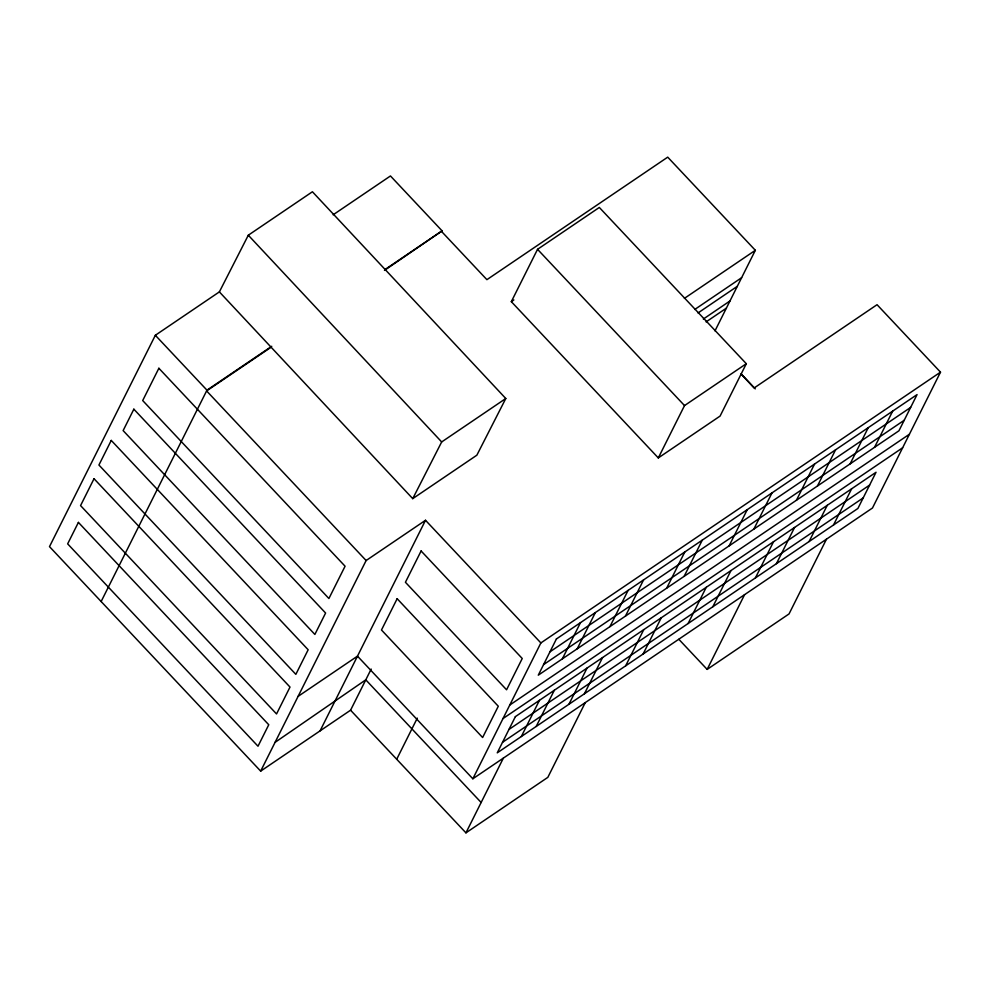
<?xml version="1.0" encoding="UTF-8"?>
<svg xmlns="http://www.w3.org/2000/svg" width="990" height="990" viewBox="0 0 990 990"><rect width="100%" height="100%" fill="white"/><g stroke="black" fill="none" stroke-linecap="round" stroke-linejoin="round"><path stroke-width="1.49" d="M219.372 291.889L412.743 498.638L476.858 455.19L505.791 398.512L312.419 191.763L248.304 235.212L219.372 291.889L155.343 335.276L49.5 546.629L260.667 771.123L350.571 710.201L371.176 669.079M101.141 601.524L206.972 390.171L271.743 346.29M384.479 270.394L442.085 230.856L390.456 175.96L333.147 214.793M260.667 771.123L366.127 560.526L425.514 520.282L540.874 642.931L472.849 778.784L357.477 656.135L298.101 696.378M511.323 301.665L537.545 249.319L599.321 207.454L746.312 363.714L720.089 416.072L658.301 457.925L511.323 301.665L513.847 299.958M320.055 730.892L425.514 520.282M396.705 759.243L417.297 718.121M715.003 330.858L755.345 250.297L667.718 157.15L486.907 279.663L441.713 231.623M350.571 710.201L465.943 832.85L503.378 758.093M658.301 457.925L684.523 405.578L746.312 363.714M521.322 736.535L539.451 700.326M562.345 658.87L580.474 622.661M536.196 726.45L554.326 690.253M577.22 648.784L595.349 612.587M568.928 704.274L587.058 668.064M609.951 626.608L628.081 590.411M584.409 693.792L602.539 657.583M625.433 616.126L643.562 579.917M585.263 702.615L547.829 777.36L465.943 832.85M625.643 665.849L643.772 629.64M666.666 588.184L684.795 551.975M643.116 654.006L661.246 617.81M684.14 576.341L702.269 540.144M688.087 623.539L706.216 587.33M729.11 545.874L747.24 509.677M712.825 606.771L730.954 570.574M753.848 529.106L771.977 492.909M678.831 639.293L707.157 669.401L744.591 594.656M755.407 577.913L773.537 541.716M796.43 500.259L814.56 464.05M776.42 563.681L794.549 527.484M817.443 486.028L835.56 449.819M809.102 541.542L827.232 505.346M850.125 463.877L868.255 427.68M826.477 539.166L789.042 613.924L707.157 669.401M833.506 525.009L851.635 488.8M874.529 447.344L892.658 411.147M740.953 373.935L754.157 387.969L877.053 304.697L940.5 372.153L872.475 508.006L472.849 778.784M412.743 498.638L441.676 441.948L505.791 398.512M275.072 742.351L365.78 679.833L481.14 802.482M703.333 319.052L729.976 300.96M384.863 269.639L442.085 230.856M271.359 347.045L206.601 390.926L366.127 560.526M684.399 298.374L755.345 250.297M694.745 309.474L741.621 277.707M698.024 312.951L737.29 286.333M706.093 321.899L726.375 308.15M540.874 642.931L940.5 372.153M549.982 651.804L910.639 407.422M543.56 664.624L904.216 420.255M509.776 705.029L909.402 434.251M502.994 718.567L902.62 447.789M508.959 729.457L869.616 485.088M502.536 742.29L863.193 497.908M741.535 374.294L755.259 388.884M537.545 249.319L684.523 405.578M155.343 335.276L206.972 390.171M248.304 235.212L441.676 441.948M111.251 440.414L98.926 465.015L295.849 674.351L308.162 649.762L111.251 440.414M94.025 478.714L80.561 505.593L276.544 713.951L290.008 687.072L94.025 478.714M133.848 409.179L123.131 430.601L314.87 634.441L325.599 613.033L133.848 409.179M78.408 522.398L67.654 543.857L258.006 746.225L268.76 724.754L78.408 522.398M158.87 368.268L142.696 400.554L328.903 598.517L345.077 566.218L158.87 368.268M397.151 598.715L381.484 629.999L482.625 737.513L498.292 706.229L397.151 598.715M421.109 550.972L405.43 582.269L506.571 689.783L522.237 658.499L421.109 550.972M515.382 716.636L497.252 752.846L857.909 508.464L876.039 472.267L515.382 716.636M556.405 638.971L538.275 675.18L898.932 430.799L917.062 394.602L556.405 638.971"/></g></svg>
